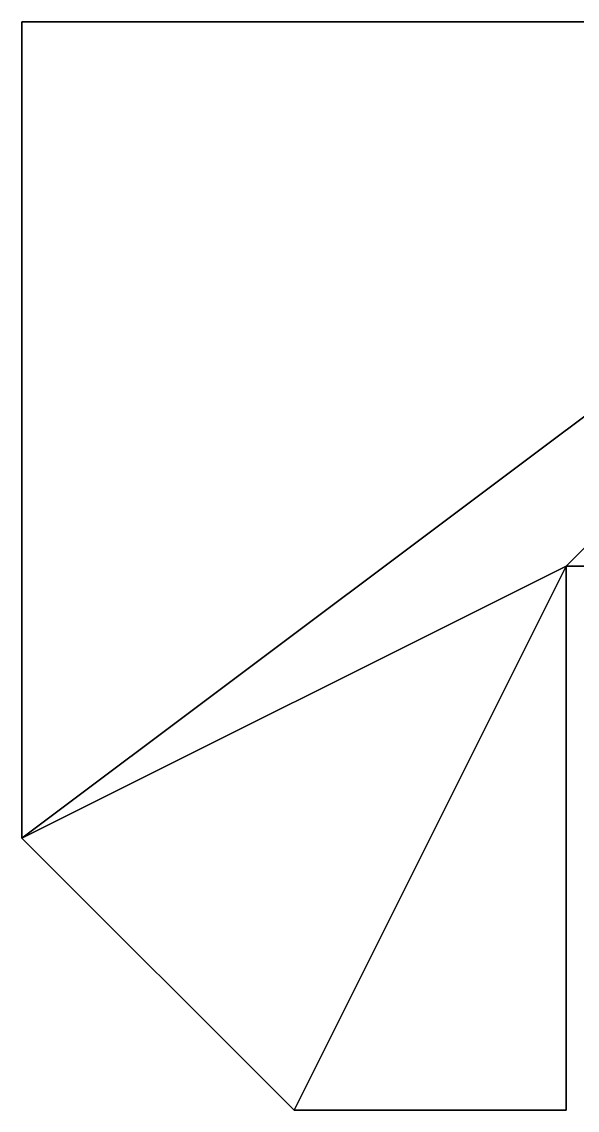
# Model space of a CAD drawing. Header units: metres. Extents: x 0 to 400, y 0 to 400.
# Drawn here: x 0 to 204, y 0 to 400 of the extents above; entities that cross this region are included whole.
import ezdxf

# ---------------------------------------------------------------- set-up
doc = ezdxf.new("R2010")
doc.units = ezdxf.units.M

msp = doc.modelspace()

# ---------------------------------------------------------------- linework, layer by layer
for p, q in [((0, 400, -800), (400, 400, -800)), ((0, 100, -800), (0, 400, -800)), ((0, 400, -1200), (400, 400, -1200)), ((0, 100, -1200), (0, 400, -1200)), ((0, 400, -800), (0, 400, -1200)), ((0, 400, -1200), (400, 400, -1200)), ((400, 400, -800), (0, 400, -800)), ((0, 100, -1200), (0, 400, -1200)), ((0, 400, -1200), (0, 400, -800)), ((0, 400, -800), (0, 100, -800)), ((300, 200, -800), (200, 200, -800)), ((200, 200, -800), (200, 0, -800)), ((300, 200, -1200), (200, 200, -1200)), ((200, 200, -1200), (200, 0, -1200)), ((300, 200, -1200), (200, 200, -1200)), ((200, 200, -1200), (200, 200, -800)), ((200, 200, -800), (300, 200, -800)), ((200, 200, -800), (200, 200, -1200)), ((200, 200, -1200), (200, 0, -1200)), ((200, 0, -800), (200, 200, -800)), ((100, 0, -800), (0, 100, -800)), ((100, 0, -1200), (0, 100, -1200)), ((100, 0, -1200), (0, 100, -1200)), ((0, 100, -1200), (0, 100, -800)), ((0, 100, -800), (100, 0, -800)), ((0, 100, -800), (0, 100, -1200)), ((200, 0, -800), (100, 0, -800)), ((200, 0, -1200), (100, 0, -1200)), ((200, 0, -1200), (100, 0, -1200)), ((100, 0, -1200), (100, 0, -800)), ((100, 0, -800), (200, 0, -800)), ((100, 0, -800), (100, 0, -1200)), ((200, 0, -1200), (200, 0, -800)), ((200, 0, -800), (200, 0, -1200))]:
    msp.add_line(p, q)
for points in [[(200, 200, -800), (0, 100, -800), (400, 400, -800), (400.0001, 400.0001, -799.9999)], [(400, 400, -800), (0, 100, -800), (0, 400, -800), (0.0001, 400.0001, -799.9999)], [(200, 200, -1200), (0, 100, -1200), (400, 400, -1200), (400.0001, 400.0001, -1199.9999)], [(400, 400, -1200), (0, 100, -1200), (0, 400, -1200), (0.0001, 400.0001, -1199.9999)], [(0, 400, -800), (0, 400, -1200), (400, 400, -800), (400.0001, 400.0001, -799.9999)], [(0, 400, -1200), (400, 400, -1200), (400, 400, -800), (400.0001, 400.0001, -799.9999)], [(0, 100, -800), (0, 100, -1200), (0, 400, -800), (0.0001, 400.0001, -799.9999)], [(0, 100, -1200), (0, 400, -1200), (0, 400, -800), (0.0001, 400.0001, -799.9999)], [(200, 200, -800), (400, 400, -800), (300, 200, -800), (300.0001, 200.0001, -799.9999)], [(200, 200, -1200), (400, 400, -1200), (300, 200, -1200), (300.0001, 200.0001, -1199.9999)], [(300, 200, -800), (300, 200, -1200), (200, 200, -800), (200.0001, 200.0001, -799.9999)], [(300, 200, -1200), (200, 200, -1200), (200, 200, -800), (200.0001, 200.0001, -799.9999)], [(200, 200, -800), (100, 0, -800), (0, 100, -800), (0.0001, 100.0001, -799.9999)], [(200, 200, -1200), (100, 0, -1200), (0, 100, -1200), (0.0001, 100.0001, -1199.9999)], [(200, 200, -800), (200, 0, -800), (100, 0, -800), (100.0001, 0.0001, -799.9999)], [(200, 200, -1200), (200, 0, -1200), (100, 0, -1200), (100.0001, 0.0001, -1199.9999)], [(200, 200, -800), (200, 200, -1200), (200, 0, -800), (200.0001, 0.0001, -799.9999)], [(200, 200, -1200), (200, 0, -1200), (200, 0, -800), (200.0001, 0.0001, -799.9999)], [(100, 0, -800), (100, 0, -1200), (0, 100, -800), (0.0001, 100.0001, -799.9999)], [(100, 0, -1200), (0, 100, -1200), (0, 100, -800), (0.0001, 100.0001, -799.9999)], [(200, 0, -800), (200, 0, -1200), (100, 0, -800), (100.0001, 0.0001, -799.9999)], [(200, 0, -1200), (100, 0, -1200), (100, 0, -800), (100.0001, 0.0001, -799.9999)]]:
    msp.add_3dface(points)

doc.saveas('drawing.dxf')
